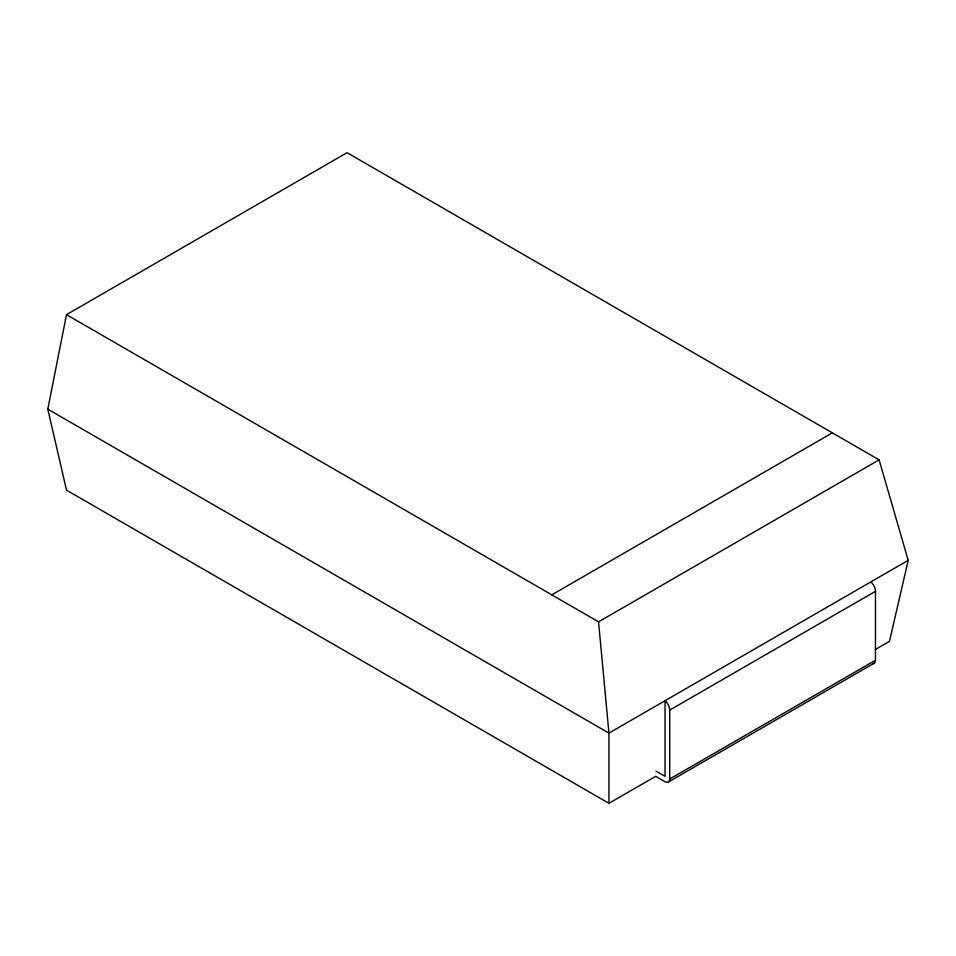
<?xml version="1.0" encoding="UTF-8"?>
<svg xmlns="http://www.w3.org/2000/svg" width="956" height="956" viewBox="0 0 956 956"><rect width="100%" height="100%" fill="white"/><g stroke="black" fill="none" stroke-linecap="round" stroke-linejoin="round"><path stroke-width="1.43" d="M870.797 581.941A8.341 4.816 60 0 1 875.469 591.31L875.469 660.238L669.714 779.02A6.608 3.824 60 0 1 665.041 781.721L655.697 776.32L608.936 803.315L66.502 490.153L47.8 409.156L66.502 314.667L347.064 152.685L879.114 459.86L908.2 560.336L889.498 641.333L875.469 649.435M551.791 594.847L832.353 432.865M66.502 314.667L598.552 621.842L879.114 459.86M908.2 560.336L608.936 733.121L47.8 409.156M669.714 779.02L669.714 710.093L875.469 591.31M668.352 782.044L874.095 663.261M655.995 771.098L665.041 776.32L665.041 700.724A8.341 4.816 60 0 1 669.714 710.093M598.552 621.842L608.936 733.121L608.936 803.315M875.469 660.238A6.608 3.824 60 0 1 872.577 663.56"/></g></svg>
